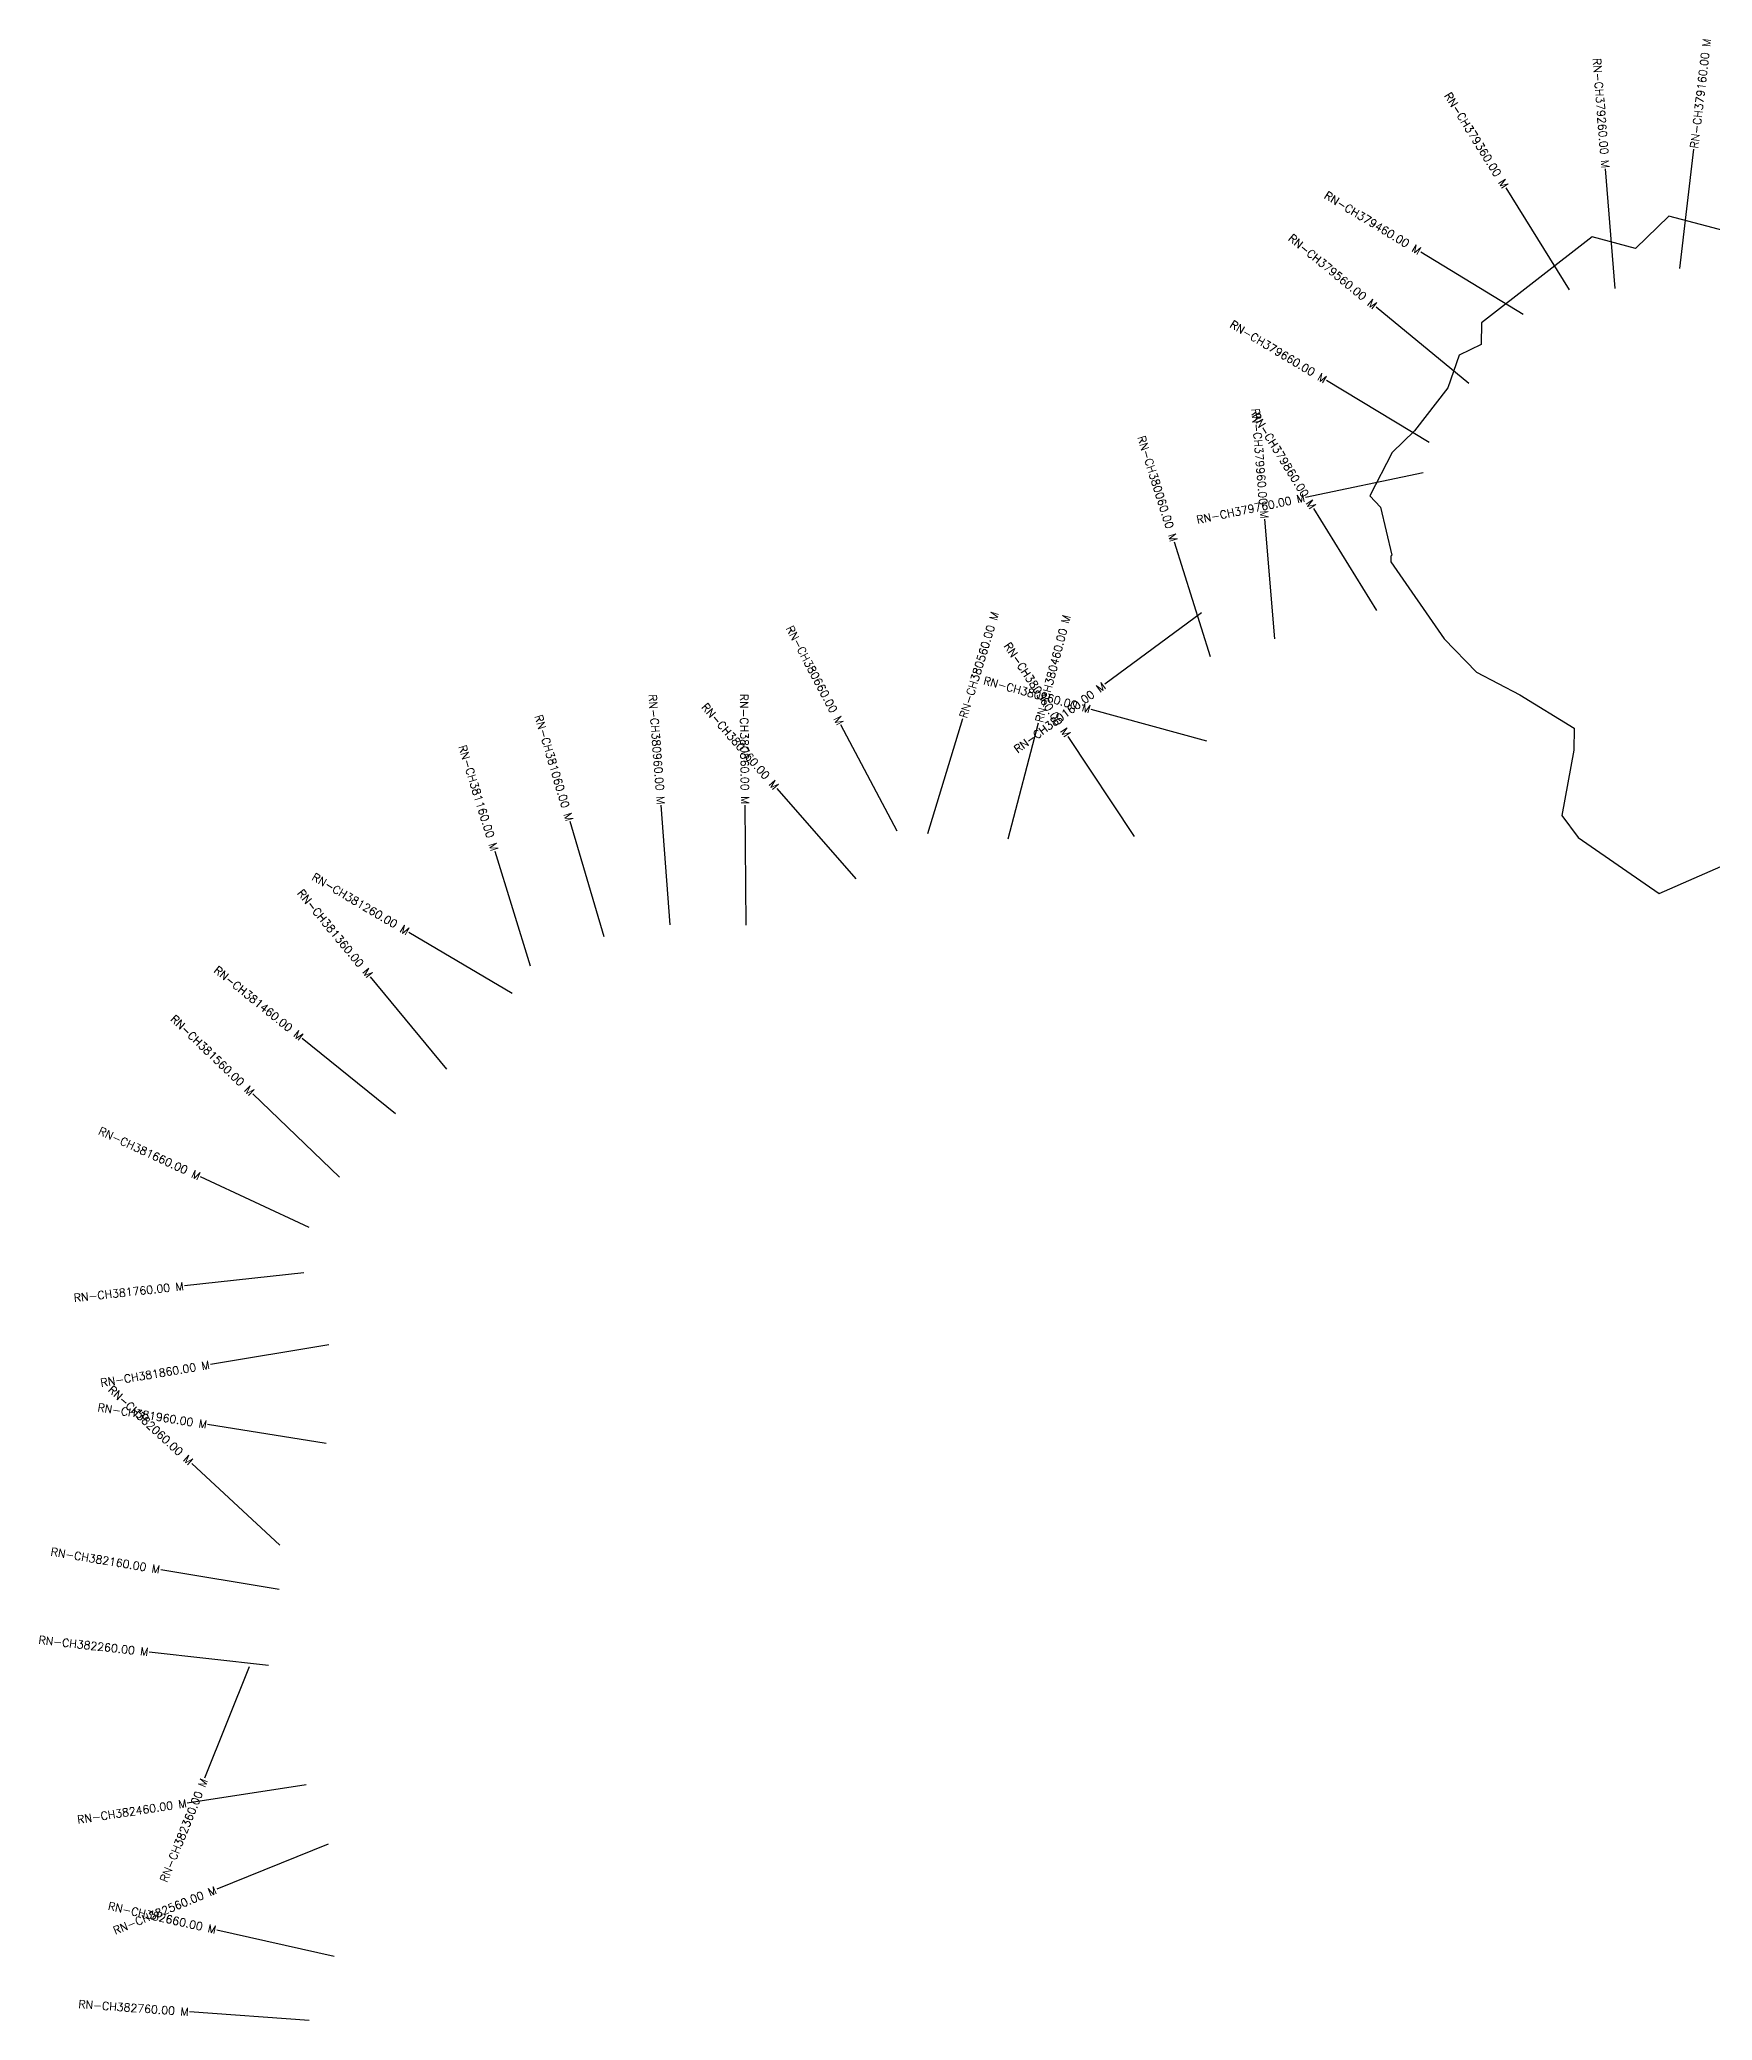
# Model space of a CAD drawing. Header units: metres. Extents: x 299786 to 304095, y 1956232 to 1958907.
# Drawn here: x 299786 to 301876, y 1956409 to 1958884 of the extents above; entities that cross this region are included whole.
import ezdxf
from ezdxf.enums import TextEntityAlignment as Align

# ---------------------------------------------------------------- set-up
doc = ezdxf.new("R2010")
doc.units = ezdxf.units.M
doc.header["$MEASUREMENT"] = 0
for name, color, linetype in [('CS', 134, 'Continuous'), ('CSMark', 6, 'Continuous'), ('VILLAGE BOUNDRY', 10, 'Continuous')]:
    doc.layers.add(name, color=color, linetype=linetype)
doc.styles.get("Standard").update_dxf_attribs({"font": 'simplex.shx'})

msp = doc.modelspace()

# ---------------------------------------------------------------- linework, layer by layer
at = {"layer": 'CS'}
for p, q in [((301835.6, 1958597.6), (301853, 1958746.6)), ((301754.7, 1958572.4), (301742.7, 1958721.9)), ((301697.6, 1958570.8), (301618.4, 1958698.2)), ((301639.9, 1958540.1), (301511.7, 1958618)), ((301571.9, 1958454), (301456, 1958549.2)), ((301522.4, 1958380.1), (301393.9, 1958457.4)), ((301514.7, 1958342), (301367.9, 1958311.5)), ((301329.4, 1958134.6), (301316.8, 1958284.1)), ((301457, 1958170.3), (301378, 1958297.8)), ((301249.1, 1958112.4), (301204.1, 1958255.5)), ((301237.8, 1958167.1), (301117.1, 1958078)), ((300895.9, 1957891.7), (300939.7, 1958035.2)), ((301244.7, 1958007.1), (301100, 1958046.5)), ((300857.5, 1957894.6), (300787.5, 1958027.3)), ((300996.4, 1957884.7), (301034.4, 1958029.8)), ((301154, 1957887.6), (301071.4, 1958012.8)), ((300806.3, 1957834.8), (300707.6, 1957947.8)), ((300574.3, 1957777.3), (300562.8, 1957926.9)), ((300669.2, 1957777.2), (300667.7, 1957927.1)), ((300491.7, 1957762.6), (300449, 1957906.4)), ((300399.8, 1957725.8), (300355.4, 1957869.1)), ((300376.9, 1957691.7), (300247.7, 1957767.9)), ((300295.3, 1957596.9), (300199.9, 1957712.6)), ((300231.2, 1957541.4), (300114.5, 1957635.6)), ((300161.1, 1957462.3), (300052.9, 1957566.1)), ((300123.3, 1957399.4), (299987.2, 1957462.4)), ((300116.5, 1957342.4), (299967.4, 1957326.2)), ((300147.6, 1957252.8), (299999.7, 1957227.9)), ((300144.4, 1957129.3), (299996.3, 1957152.9)), ((300086.4, 1957002.5), (299976.4, 1957104.5)), ((300085.7, 1956947.1), (299937.7, 1956971.6)), ((300072.5, 1956852.1), (299923.4, 1956868.7)), ((300048.2, 1956850.4), (299992.5, 1956711.1)), ((300119.2, 1956702.8), (299970.9, 1956680.1)), ((300146.8, 1956628.7), (300007.8, 1956572.3)), ((300154.2, 1956488.4), (300007.8, 1956521.4)), ((300123.2, 1956408.5), (299973.6, 1956419.1))]:
    msp.add_line(p, q, dxfattribs=at)
at = {"layer": 'VILLAGE BOUNDRY'}
msp.add_lwpolyline([(301930.6, 1958634.1), (301821.8, 1958663), (301780.2, 1958622.6), (301725.8, 1958637), (301587.8, 1958529.8), (301587.4, 1958502.5), (301559.9, 1958489.3), (301545.6, 1958448.5), (301503.9, 1958394.5), (301476.2, 1958367.6), (301448.1, 1958313.4), (301461.5, 1958299.5), (301475.7, 1958239.2), (301474.3, 1958237.9), (301474.2, 1958231.1), (301541.1, 1958134.6), (301581.5, 1958093), (301635.6, 1958065), (301703.3, 1958023), (301702.9, 1957995.7), (301688.1, 1957914), (301708.2, 1957886.4), (301769, 1957844.6), (301809.6, 1957816.7), (301960.7, 1957882.8)], dxfattribs=at)

# ---------------------------------------------------------------- texts
at = {"layer": 'CSMark'}
for s, rotation, p in [('RN-CH379160.00 M', 83.3013, (301853.2, 1958747.6)), ('RN-CH380560.00 M', 73.0487, (300939.9, 1958036.1)), ('RN-CH380460.00 M', 75.3171, (301034.7, 1958030.8))]:
    msp.add_text(s, height=10, rotation=rotation, dxfattribs=at).set_placement(p, align=Align.MIDDLE_LEFT)
for s, rotation, p in [('RN-CH379260.00 M', 274.5852, (301742.6, 1958722.9)), ('RN-CH379360.00 M', 301.8768, (301617.8, 1958699.1)), ('RN-CH379460.00 M', 328.7203, (301510.8, 1958618.5)), ('RN-CH379560.00 M', 320.6011, (301455.2, 1958549.9)), ('RN-CH379660.00 M', 328.9606, (301393.1, 1958457.9)), ('RN-CH379960.00 M', 274.8192, (301316.7, 1958285)), ('RN-CH379860.00 M', 301.8114, (301377.4, 1958298.6)), ('RN-CH380060.00 M', 287.4348, (301203.8, 1958256.5)), ('RN-CH379760.00 M', 11.7282, (301366.9, 1958311.3)), ('RN-CH380660.00 M', 297.7919, (300787.1, 1958028.2)), ('RN-CH380360.00 M', 303.4406, (301070.8, 1958013.6)), ('RN-CH380260.00 M', 344.7516, (301099, 1958046.8)), ('RN-CH380960.00 M', 274.396, (300562.7, 1957927.9)), ('RN-CH380860.00 M', 270.5518, (300667.7, 1957928.1)), ('RN-CH380160.00 M', 36.4593, (301116.3, 1958077.4)), ('RN-CH381060.00 M', 286.528, (300448.7, 1957907.4)), ('RN-CH380760.00 M', 311.1543, (300707, 1957948.5)), ('RN-CH381160.00 M', 287.2277, (300355.1, 1957870)), ('RN-CH381260.00 M', 329.4455, (300246.9, 1957768.4)), ('RN-CH381360.00 M', 309.4934, (300199.3, 1957713.4)), ('RN-CH381460.00 M', 321.0782, (300113.7, 1957636.2)), ('RN-CH381560.00 M', 316.1958, (300052.1, 1957566.8)), ('RN-CH381660.00 M', 335.1877, (299986.3, 1957462.8)), ('RN-CH381760.00 M', 6.1951, (299966.4, 1957326.1)), ('RN-CH381860.00 M', 9.5234, (299998.7, 1957227.8)), ('RN-CH382060.00 M', 317.1595, (299975.7, 1957105.2)), ('RN-CH381960.00 M', 350.962, (299995.3, 1957153)), ('RN-CH382160.00 M', 350.5976, (299936.7, 1956971.8)), ('RN-CH382260.00 M', 353.6564, (299922.4, 1956868.8)), ('RN-CH382360.00 M', 68.213, (299992.2, 1956710.2)), ('RN-CH382460.00 M', 8.689, (299969.9, 1956680)), ('RN-CH382560.00 M', 22.0696, (300006.8, 1956572)), ('RN-CH382660.00 M', 347.3094, (300006.8, 1956521.6)), ('RN-CH382760.00 M', 355.9521, (299972.6, 1956419.2))]:
    msp.add_text(s, height=10, rotation=rotation, dxfattribs=at).set_placement(p, align=Align.MIDDLE_RIGHT)

doc.saveas('drawing.dxf')
